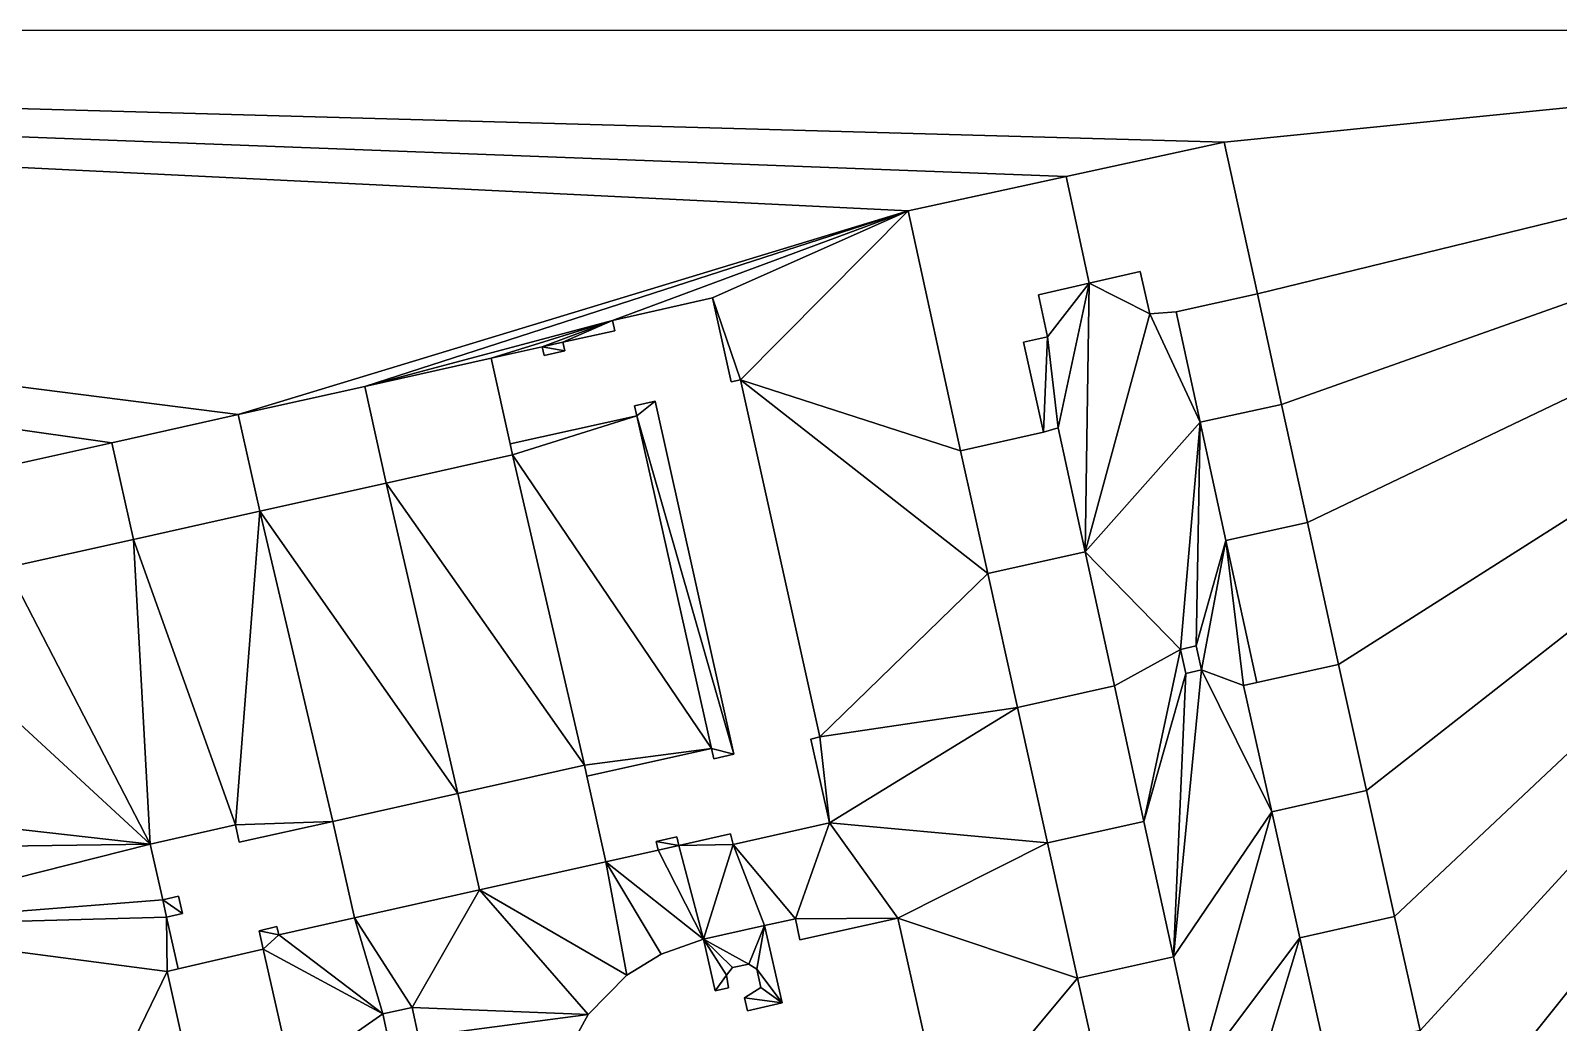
# Model space of a CAD drawing. Header units: metres. Extents: x -294 to 341, y -206 to 204.
# Drawn here: x 54.9 to 244.3, y 80.8 to 203.7 of the extents above; entities that cross this region are included whole.
import ezdxf

# ---------------------------------------------------------------- set-up
doc = ezdxf.new("R2010")
doc.units = ezdxf.units.M

msp = doc.modelspace()

# ---------------------------------------------------------------- linework, layer by layer
at = {"layer": '363100012067382'}
for points in [[(212.21, 91.29, 13.73), (215.35, 77.18, 13.73), (227.12, 79.8, 13.73), (223.97, 93.91, 13.73), (212.21, 91.29, 13.73)], [(212.21, 91.29, 13.72), (212.21, 91.29, 13.73), (223.97, 93.91, 13.73), (223.97, 93.91, 13.72), (212.21, 91.29, 13.72)], [(212.21, 91.29, 0), (223.97, 93.91, 0), (227.12, 79.8, 0), (215.35, 77.18, 0), (212.21, 91.29, 0)], [(223.97, 93.91, 0), (223.97, 93.91, 13.73), (227.12, 79.8, 13.73), (227.12, 79.8, 0), (223.97, 93.91, 0)], [(212.21, 91.29, 0), (215.35, 77.18, 0), (215.35, 77.18, 13.73), (212.21, 91.29, 13.73), (212.21, 91.29, 0)]]:
    msp.add_polyline3d(points, dxfattribs=at)
at = {"layer": '363100012080693'}
for points in [[(205.24, 122.54, 0), (206.89, 122.9, 0), (217, 125.14, 0), (220.49, 109.52, 0), (208.73, 106.9, 0), (205.24, 122.54, 0)], [(217, 125.14, 13.73), (206.89, 122.9, 13.73), (205.24, 122.54, 13.73), (208.73, 106.9, 13.73), (220.49, 109.52, 13.73), (217, 125.14, 13.73)], [(217, 125.14, 13.73), (220.49, 109.52, 13.73), (220.49, 109.52, 0), (217, 125.14, 0), (217, 125.14, 13.73)], [(206.89, 122.9, 0), (205.24, 122.54, 0), (205.24, 122.54, 13.73), (206.89, 122.9, 13.73), (206.89, 122.9, 0)], [(208.73, 106.9, 13.73), (205.24, 122.54, 13.73), (205.24, 122.54, 0), (208.73, 106.9, 0), (208.73, 106.9, 13.73)], [(220.49, 109.52, 13.72), (220.49, 109.52, 13.73), (208.73, 106.9, 13.73), (208.73, 106.9, 13.72), (220.49, 109.52, 13.72)]]:
    msp.add_polyline3d(points, dxfattribs=at)
at = {"layer": '363100012081291'}
for points in [[(163.69, 181.37, 0), (163.69, 181.37, 13.71), (183.27, 185.62, 13.71), (183.27, 185.62, 0), (163.69, 181.37, 0)], [(180.93, 165.74, 13.71), (179.82, 170.97, 13.71), (186.1, 172.41, 13.71), (183.27, 185.62, 13.71), (163.69, 181.37, 13.71), (170.16, 151.64, 13.71), (180.43, 153.93, 13.71), (177.97, 165.07, 13.71), (180.93, 165.74, 13.71)], [(180.43, 153.93, 0), (170.16, 151.64, 0), (163.69, 181.37, 0), (183.27, 185.62, 0), (186.1, 172.41, 0), (179.82, 170.97, 0), (180.93, 165.74, 0), (177.97, 165.07, 0), (180.43, 153.93, 0)], [(170.16, 151.64, 13.71), (163.69, 181.37, 13.71), (163.69, 181.37, 0), (170.16, 151.64, 0), (170.16, 151.64, 13.71)], [(186.1, 172.41, 0), (186.1, 172.41, 13.71), (179.82, 170.97, 13.71), (179.82, 170.97, 0), (186.1, 172.41, 0)], [(179.82, 170.97, 0), (179.82, 170.97, 13.71), (180.93, 165.74, 13.71), (180.93, 165.74, 0), (179.82, 170.97, 0)], [(180.93, 165.74, 0), (180.93, 165.74, 13.71), (177.97, 165.07, 13.71), (177.97, 165.07, 0), (180.93, 165.74, 0)], [(177.97, 165.07, 13.71), (180.43, 153.93, 13.71), (180.43, 153.93, 0), (177.97, 165.07, 0), (177.97, 165.07, 13.71)], [(180.43, 153.93, 13.68), (180.43, 153.93, 13.71), (170.16, 151.64, 13.71), (170.16, 151.64, 13.68), (180.43, 153.93, 13.68)]]:
    msp.add_polyline3d(points, dxfattribs=at)
at = {"layer": '363100012081508'}
for points in [[(83.74, 89.89, 11.4), (73.19, 87.43, 11.4), (71.83, 87.12, 11.4), (75.36, 71.32, 11.4), (87.31, 74, 11.4), (83.74, 89.89, 11.4)], [(71.83, 87.12, 0), (73.19, 87.43, 0), (83.74, 89.89, 0), (87.31, 74, 0), (75.36, 71.32, 0), (71.83, 87.12, 0)], [(73.19, 87.43, 11.37), (73.19, 87.43, 11.4), (83.74, 89.89, 11.4), (83.74, 89.89, 11.37), (73.19, 87.43, 11.37)], [(87.31, 74, 0), (83.74, 89.89, 0), (83.74, 89.89, 11.4), (87.31, 74, 11.4), (87.31, 74, 0)], [(73.19, 87.43, 11.4), (73.19, 87.43, 11.37), (73.19, 87.43, 0), (71.83, 87.12, 0), (71.83, 87.12, 11.4), (73.19, 87.43, 11.4)], [(75.36, 71.32, 11.4), (71.83, 87.12, 11.4), (71.83, 87.12, 0), (75.36, 71.32, 0), (75.36, 71.32, 11.4)]]:
    msp.add_polyline3d(points, dxfattribs=at)
at = {"layer": '363100012091028'}
for points in [[(185.63, 139.09, 0), (189.24, 122.49, 0), (177.23, 119.82, 0), (173.55, 136.41, 0), (185.63, 139.09, 0)], [(173.55, 136.41, 13.68), (173.55, 136.41, 13.71), (185.63, 139.09, 13.71), (185.63, 139.09, 13.68), (173.55, 136.41, 13.68)], [(185.63, 139.09, 13.71), (173.55, 136.41, 13.71), (177.23, 119.82, 13.71), (189.24, 122.49, 13.71), (185.63, 139.09, 13.71)], [(185.63, 139.09, 13.71), (189.24, 122.49, 13.71), (189.24, 122.49, 0), (185.63, 139.09, 0), (185.63, 139.09, 13.71)], [(173.55, 136.41, 0), (177.23, 119.82, 0), (177.23, 119.82, 13.71), (173.55, 136.41, 13.71), (173.55, 136.41, 0)]]:
    msp.add_polyline3d(points, dxfattribs=at)
at = {"layer": '363100012092107'}
for points in [[(80.65, 156.12, 11.43), (64.98, 152.63, 11.43), (67.65, 140.65, 11.43), (83.31, 144.14, 11.43), (80.65, 156.12, 11.43)], [(80.65, 156.12, 0), (64.98, 152.63, 0), (64.98, 152.63, 11.43), (80.65, 156.12, 11.43), (80.65, 156.12, 0)], [(80.65, 156.12, 0), (83.31, 144.14, 0), (67.65, 140.65, 0), (64.98, 152.63, 0), (80.65, 156.12, 0)], [(80.65, 156.12, 11.35), (80.65, 156.12, 11.43), (83.31, 144.14, 11.43), (83.31, 144.14, 11.35), (80.65, 156.12, 11.35)], [(83.31, 144.14, 11.43), (67.65, 140.65, 11.43), (67.65, 140.65, 0), (83.31, 144.14, 0), (83.31, 144.14, 11.43)]]:
    msp.add_polyline3d(points, dxfattribs=at)
at = {"layer": '363100012095474'}
for points in [[(168.41, 66.78, 7.97), (162.4, 93.72, 7.97), (150.25, 91.02, 7.97), (149.7, 93.65, 7.97), (145.87, 92.79, 7.97), (148.06, 83.21, 7.97), (143.75, 82.22, 7.97), (143.38, 83.86, 7.97), (145.4, 85.11, 7.97), (144.93, 87.4, 7.97), (143.93, 88.03, 7.97), (141.9, 87.6, 7.97), (141.17, 86.67, 7.97), (141.42, 85.07, 7.97), (139.77, 84.7, 7.97), (138.31, 91.11, 7.97), (133.04, 89.25, 7.97), (128.82, 86.64, 7.97), (124.03, 81.79, 7.97), (120.74, 75.82, 7.97)], [(120.74, 75.82, 0), (124.03, 81.79, 0), (128.82, 86.64, 0), (133.04, 89.25, 0), (138.31, 91.11, 0), (139.77, 84.7, 0), (141.42, 85.07, 0), (141.17, 86.67, 0), (141.9, 87.6, 0), (143.93, 88.03, 0), (144.93, 87.4, 0), (145.4, 85.11, 0), (143.38, 83.86, 0), (143.75, 82.22, 0), (148.06, 83.21, 0), (145.87, 92.79, 0), (149.7, 93.65, 0)], [(145.87, 92.79, 0), (145.87, 92.79, 7.97), (149.7, 93.65, 7.97), (149.7, 93.65, 0), (145.87, 92.79, 0)], [(149.7, 93.65, 0), (150.25, 91.02, 0), (162.4, 93.72, 0), (168.41, 66.78, 0)], [(149.7, 93.65, 0), (149.7, 93.65, 7.97), (150.25, 91.02, 7.97), (150.25, 91.02, 0), (149.7, 93.65, 0)], [(150.25, 91.02, 0), (150.25, 91.02, 7.97), (162.4, 93.72, 7.97), (162.4, 93.72, 0), (150.25, 91.02, 0)], [(162.4, 93.72, 0), (162.4, 93.72, 7.97), (168.41, 66.78, 7.97), (168.41, 66.78, 0), (162.4, 93.72, 0)], [(133.04, 89.25, 0), (133.04, 89.25, 7.97), (138.31, 91.11, 7.97), (138.31, 91.11, 0), (133.04, 89.25, 0)], [(138.31, 91.11, 0), (138.31, 91.11, 7.97), (139.77, 84.7, 7.97), (139.77, 84.7, 0), (138.31, 91.11, 0)], [(148.06, 83.21, 0), (148.06, 83.21, 7.97), (145.87, 92.79, 7.97), (145.87, 92.79, 0), (148.06, 83.21, 0)], [(128.82, 86.64, 0), (128.82, 86.64, 7.97), (133.04, 89.25, 7.97), (133.04, 89.25, 0), (128.82, 86.64, 0)], [(141.17, 86.67, 0), (141.17, 86.67, 7.97), (141.9, 87.6, 7.97), (141.9, 87.6, 0), (141.17, 86.67, 0)], [(141.9, 87.6, 0), (141.9, 87.6, 7.97), (143.93, 88.03, 7.97), (143.93, 88.03, 0), (141.9, 87.6, 0)], [(143.93, 88.03, 0), (143.93, 88.03, 7.97), (144.93, 87.4, 7.97), (144.93, 87.4, 0), (143.93, 88.03, 0)], [(144.93, 87.4, 0), (144.93, 87.4, 7.97), (145.4, 85.11, 7.97), (145.4, 85.11, 0), (144.93, 87.4, 0)], [(124.03, 81.79, 0), (124.03, 81.79, 7.97), (128.82, 86.64, 7.97), (128.82, 86.64, 0), (124.03, 81.79, 0)], [(141.42, 85.07, 0), (141.42, 85.07, 7.97), (141.17, 86.67, 7.97), (141.17, 86.67, 0), (141.42, 85.07, 0)], [(139.77, 84.7, 0), (139.77, 84.7, 7.97), (141.42, 85.07, 7.97), (141.42, 85.07, 0), (139.77, 84.7, 0)], [(145.4, 85.11, 0), (145.4, 85.11, 7.97), (143.38, 83.86, 7.97), (143.38, 83.86, 0), (145.4, 85.11, 0)], [(143.38, 83.86, 0), (143.38, 83.86, 7.97), (143.75, 82.22, 7.97), (143.75, 82.22, 0), (143.38, 83.86, 0)], [(120.74, 75.82, 0), (120.74, 75.82, 7.97), (124.03, 81.79, 7.97), (124.03, 81.79, 0), (120.74, 75.82, 0)], [(143.75, 82.22, 0), (143.75, 82.22, 7.97), (148.06, 83.21, 7.97), (148.06, 83.21, 0), (143.75, 82.22, 0)]]:
    msp.add_polyline3d(points, dxfattribs=at)
at = {"layer": '363100012099882'}
for points in [[(196.88, 168.85, 15.11), (196.88, 168.85, 15.12), (206.96, 171.06, 15.12), (206.96, 171.06, 15.11), (196.88, 168.85, 15.11)], [(206.96, 171.06, 0), (209.95, 157.38, 0), (199.86, 155.17, 0), (196.88, 168.85, 0), (206.96, 171.06, 0)], [(206.96, 171.06, 15.12), (196.88, 168.85, 15.12), (199.86, 155.17, 15.12), (209.95, 157.38, 15.12), (206.96, 171.06, 15.12)], [(206.96, 171.06, 15.12), (209.95, 157.38, 15.12), (209.95, 157.38, 0), (206.96, 171.06, 0), (206.96, 171.06, 15.12)], [(199.86, 155.17, 15.12), (196.88, 168.85, 15.12), (196.88, 168.85, 0), (199.86, 155.17, 0), (199.86, 155.17, 15.12)]]:
    msp.add_polyline3d(points, dxfattribs=at)
at = {"layer": '363100012101346'}
for points in [[(111.98, 163.09, 0), (114.35, 152.48, 0), (114.65, 151.11, 0), (98.98, 147.62, 0), (96.31, 159.6, 0), (111.98, 163.09, 0)], [(96.31, 159.6, 0), (96.31, 159.6, 11.4), (111.98, 163.09, 11.4), (111.98, 163.09, 0), (96.31, 159.6, 0)], [(96.31, 159.6, 11.4), (98.98, 147.62, 11.4), (114.65, 151.11, 11.4), (114.35, 152.48, 11.4), (111.98, 163.09, 11.4), (96.31, 159.6, 11.4)], [(114.35, 152.48, 11.4), (114.35, 152.48, 11.35), (111.98, 163.09, 11.35), (111.98, 163.09, 11.4), (114.35, 152.48, 11.4)], [(98.98, 147.62, 11.35), (98.98, 147.62, 11.4), (96.31, 159.6, 11.4), (96.31, 159.6, 11.35), (98.98, 147.62, 11.35)], [(114.35, 152.48, 11.4), (114.65, 151.11, 11.4), (114.65, 151.11, 0), (114.35, 152.48, 0), (114.35, 152.48, 11.35), (114.35, 152.48, 11.4)], [(114.65, 151.11, 11.4), (98.98, 147.62, 11.4), (98.98, 147.62, 0), (114.65, 151.11, 0), (114.65, 151.11, 11.4)]]:
    msp.add_polyline3d(points, dxfattribs=at)
at = {"layer": '363100012107135'}
for points in [[(95.05, 93.75, 11.34), (110.54, 97.21, 11.34), (107.87, 109.16, 11.34), (92.38, 105.71, 11.34), (95.05, 93.75, 11.34)], [(107.87, 109.16, 0), (92.38, 105.71, 0), (92.38, 105.71, 11.34), (107.87, 109.16, 11.34), (107.87, 109.16, 0)], [(95.05, 93.75, 0), (92.38, 105.71, 0), (107.87, 109.16, 0), (110.54, 97.21, 0), (95.05, 93.75, 0)], [(107.87, 109.16, 11.32), (107.87, 109.16, 11.34), (110.54, 97.21, 11.34), (110.54, 97.21, 11.32), (107.87, 109.16, 11.32)], [(110.54, 97.21, 0), (110.54, 97.21, 11.34), (95.05, 93.75, 11.34), (95.05, 93.75, 0), (110.54, 97.21, 0)]]:
    msp.add_polyline3d(points, dxfattribs=at)
at = {"layer": '363100012109227'}
for points in [[(184.68, 86.28, 13.69), (196.55, 88.91, 13.69), (192.9, 105.7, 13.69), (180.96, 103.05, 13.69), (184.68, 86.28, 13.69)], [(184.68, 86.28, 0), (180.96, 103.05, 0), (192.9, 105.7, 0), (196.55, 88.91, 0), (184.68, 86.28, 0)], [(192.9, 105.7, 13.69), (196.55, 88.91, 13.69), (196.55, 88.91, 0), (192.9, 105.7, 0), (192.9, 105.7, 13.69)], [(184.68, 86.28, 0), (184.68, 86.28, 13.69), (180.96, 103.05, 13.69), (180.96, 103.05, 0), (184.68, 86.28, 0)], [(196.55, 88.91, 13.65), (196.55, 88.91, 13.69), (184.68, 86.28, 13.69), (184.68, 86.28, 13.65), (196.55, 88.91, 13.65)]]:
    msp.add_polyline3d(points, dxfattribs=at)
at = {"layer": '363100012117408'}
for points in [[(209.95, 157.38, 15.12), (199.86, 155.17, 15.12), (203.05, 140.52, 15.12), (213.16, 142.73, 15.12), (209.95, 157.38, 15.12)], [(199.86, 155.17, 15.12), (199.86, 155.17, 15.12), (209.95, 157.38, 15.12), (209.95, 157.38, 15.12), (199.86, 155.17, 15.12)], [(209.95, 157.38, 0), (213.16, 142.73, 0), (203.05, 140.52, 0), (199.86, 155.17, 0), (209.95, 157.38, 0)], [(209.95, 157.38, 15.12), (213.16, 142.73, 15.12), (213.16, 142.73, 0), (209.95, 157.38, 0), (209.95, 157.38, 15.12)], [(199.86, 155.17, 15.12), (199.86, 155.17, 0), (203.05, 140.52, 0), (203.05, 140.52, 15.12), (199.86, 155.17, 15.12)], [(213.16, 142.73, 15.11), (213.16, 142.73, 15.12), (203.05, 140.52, 15.12), (203.05, 140.52, 15.11), (213.16, 142.73, 15.11)]]:
    msp.add_polyline3d(points, dxfattribs=at)
at = {"layer": '363100012129329'}
for points in [[(83.74, 89.89, 11.37), (83.24, 92.14, 11.37), (85.44, 92.67, 11.37), (85.67, 91.66, 11.37), (95.05, 93.75, 11.37), (92.38, 105.71, 11.37), (80.77, 103.12, 11.37), (80.29, 105.26, 11.37), (69.73, 102.9, 11.37), (71.28, 96, 11.37), (73.23, 96.44, 11.37), (73.71, 94.29, 11.37), (71.76, 93.85, 11.37), (73.19, 87.43, 11.37), (83.74, 89.89, 11.37)], [(80.77, 103.12, 0), (92.38, 105.71, 0), (95.05, 93.75, 0), (85.67, 91.66, 0), (85.44, 92.67, 0), (83.24, 92.14, 0), (83.74, 89.89, 0), (73.19, 87.43, 0), (71.76, 93.85, 0), (73.71, 94.29, 0), (73.23, 96.44, 0), (71.28, 96, 0), (69.73, 102.9, 0), (80.29, 105.26, 0), (80.77, 103.12, 0)], [(69.73, 102.9, 0), (69.73, 102.9, 11.37), (80.29, 105.26, 11.37), (80.29, 105.26, 0), (69.73, 102.9, 0)], [(80.29, 105.26, 0), (80.29, 105.26, 11.37), (80.77, 103.12, 11.37), (80.77, 103.12, 0), (80.29, 105.26, 0)], [(80.77, 103.12, 11.37), (92.38, 105.71, 11.37), (92.38, 105.71, 0), (80.77, 103.12, 0), (80.77, 103.12, 11.37)], [(92.38, 105.71, 11.34), (92.38, 105.71, 11.37), (95.05, 93.75, 11.37), (95.05, 93.75, 11.34), (92.38, 105.71, 11.34)], [(71.28, 96, 0), (71.28, 96, 11.37), (69.73, 102.9, 11.37), (69.73, 102.9, 0), (71.28, 96, 0)], [(73.23, 96.44, 0), (73.23, 96.44, 11.37), (71.28, 96, 11.37), (71.28, 96, 0), (73.23, 96.44, 0)], [(73.71, 94.29, 0), (73.71, 94.29, 11.37), (73.23, 96.44, 11.37), (73.23, 96.44, 0), (73.71, 94.29, 0)], [(71.76, 93.85, 0), (71.76, 93.85, 11.37), (73.71, 94.29, 11.37), (73.71, 94.29, 0), (71.76, 93.85, 0)], [(73.19, 87.43, 0), (73.19, 87.43, 11.37), (71.76, 93.85, 11.37), (71.76, 93.85, 0), (73.19, 87.43, 0)], [(95.05, 93.75, 0), (95.05, 93.75, 11.37), (85.67, 91.66, 11.37), (85.67, 91.66, 0), (95.05, 93.75, 0)], [(85.44, 92.67, 0), (85.44, 92.67, 11.37), (83.24, 92.14, 11.37), (83.24, 92.14, 0), (85.44, 92.67, 0)], [(83.24, 92.14, 0), (83.24, 92.14, 11.37), (83.74, 89.89, 11.37), (83.74, 89.89, 0), (83.24, 92.14, 0)], [(85.67, 91.66, 0), (85.67, 91.66, 11.37), (85.44, 92.67, 11.37), (85.44, 92.67, 0), (85.67, 91.66, 0)]]:
    msp.add_polyline3d(points, dxfattribs=at)
at = {"layer": '363100012132120'}
for points in [[(177.23, 119.82, 13.71), (177.23, 119.82, 13.73), (189.24, 122.49, 13.73), (189.24, 122.49, 13.71), (177.23, 119.82, 13.71)], [(189.24, 122.49, 0), (192.9, 105.7, 0), (180.96, 103.05, 0), (177.23, 119.82, 0), (189.24, 122.49, 0)], [(189.24, 122.49, 13.73), (177.23, 119.82, 13.73), (180.96, 103.05, 13.73), (192.9, 105.7, 13.73), (189.24, 122.49, 13.73)], [(189.24, 122.49, 13.73), (192.9, 105.7, 13.73), (192.9, 105.7, 0), (189.24, 122.49, 0), (189.24, 122.49, 13.73)], [(177.23, 119.82, 13.73), (177.23, 119.82, 0), (180.96, 103.05, 0), (180.96, 103.05, 13.73), (177.23, 119.82, 13.73)], [(192.9, 105.7, 13.69), (192.9, 105.7, 13.73), (180.96, 103.05, 13.73), (180.96, 103.05, 13.69), (192.9, 105.7, 13.69)]]:
    msp.add_polyline3d(points, dxfattribs=at)
at = {"layer": '363100012133003'}
for points in [[(67.65, 140.65, 0), (51.98, 137.16, 0), (49.31, 149.14, 0), (64.98, 152.63, 0), (67.65, 140.65, 0)], [(67.65, 140.65, 11.45), (64.98, 152.63, 11.45), (49.31, 149.14, 11.45), (51.98, 137.16, 11.45), (67.65, 140.65, 11.45)], [(64.98, 152.63, 0), (49.31, 149.14, 0), (49.31, 149.14, 11.45), (64.98, 152.63, 11.45), (64.98, 152.63, 0)], [(64.98, 152.63, 11.43), (64.98, 152.63, 11.45), (67.65, 140.65, 11.45), (67.65, 140.65, 11.43), (64.98, 152.63, 11.43)], [(67.65, 140.65, 11.45), (51.98, 137.16, 11.45), (51.98, 137.16, 0), (67.65, 140.65, 0), (67.65, 140.65, 11.45)]]:
    msp.add_polyline3d(points, dxfattribs=at)
at = {"layer": '363100012135961'}
for points in [[(123.55, 112.66, 11.32), (107.87, 109.16, 11.32), (110.54, 97.21, 11.32), (126.22, 100.71, 11.32), (123.86, 111.29, 11.32), (123.55, 112.66, 11.32)], [(107.87, 109.16, 0), (107.87, 109.16, 11.32), (123.55, 112.66, 11.32), (123.55, 112.66, 0), (107.87, 109.16, 0)], [(123.55, 112.66, 0), (123.86, 111.29, 0), (126.22, 100.71, 0), (110.54, 97.21, 0), (107.87, 109.16, 0), (123.55, 112.66, 0)], [(123.55, 112.66, 0), (123.55, 112.66, 11.32), (123.86, 111.29, 11.32), (123.86, 111.29, 0), (123.55, 112.66, 0)], [(126.22, 100.71, 0), (126.22, 100.71, 11.32), (110.54, 97.21, 11.32), (110.54, 97.21, 0), (126.22, 100.71, 0)]]:
    msp.add_polyline3d(points, dxfattribs=at)
at = {"layer": '363100012136081'}
for points in [[(170.16, 151.64, 13.68), (173.55, 136.41, 13.68), (185.63, 139.09, 13.68), (182.28, 154.48, 13.68), (180.43, 153.93, 13.68), (170.16, 151.64, 13.68)], [(182.28, 154.48, 0), (185.63, 139.09, 0), (173.55, 136.41, 0), (170.16, 151.64, 0), (180.43, 153.93, 0), (182.28, 154.48, 0)], [(180.43, 153.93, 0), (180.43, 153.93, 13.68), (182.28, 154.48, 13.68), (182.28, 154.48, 0), (180.43, 153.93, 0)], [(182.28, 154.48, 0), (182.28, 154.48, 13.68), (185.63, 139.09, 13.68), (185.63, 139.09, 0), (182.28, 154.48, 0)], [(173.55, 136.41, 0), (173.55, 136.41, 13.68), (170.16, 151.64, 13.68), (170.16, 151.64, 0), (173.55, 136.41, 0)]]:
    msp.add_polyline3d(points, dxfattribs=at)
at = {"layer": '363100012137168'}
for points in [[(223.97, 93.91, 0), (212.21, 91.29, 0), (208.73, 106.9, 0), (220.49, 109.52, 0), (223.97, 93.91, 0)], [(223.97, 93.91, 13.72), (220.49, 109.52, 13.72), (208.73, 106.9, 13.72), (212.21, 91.29, 13.72), (223.97, 93.91, 13.72)], [(220.49, 109.52, 0), (220.49, 109.52, 13.72), (223.97, 93.91, 13.72), (223.97, 93.91, 0), (220.49, 109.52, 0)], [(212.21, 91.29, 0), (212.21, 91.29, 13.72), (208.73, 106.9, 13.72), (208.73, 106.9, 0), (212.21, 91.29, 0)]]:
    msp.add_polyline3d(points, dxfattribs=at)
at = {"layer": '363100012137313'}
for points in [[(183.27, 185.62, 15.11), (202.85, 189.88, 15.11), (202.85, 189.88, 0), (183.27, 185.62, 0), (183.27, 185.62, 15.11)], [(186.1, 172.41, 15.11), (192.41, 173.86, 15.11), (193.62, 168.61, 15.11), (196.88, 168.85, 15.11), (206.96, 171.06, 15.11), (202.85, 189.88, 15.11), (183.27, 185.62, 15.11), (186.1, 172.41, 15.11)], [(183.27, 185.62, 0), (202.85, 189.88, 0), (206.96, 171.06, 0), (196.88, 168.85, 0), (193.62, 168.61, 0), (192.41, 173.86, 0), (186.1, 172.41, 0), (183.27, 185.62, 0)], [(202.85, 189.88, 0), (202.85, 189.88, 15.11), (206.96, 171.06, 15.11), (206.96, 171.06, 0), (202.85, 189.88, 0)], [(186.1, 172.41, 13.71), (186.1, 172.41, 15.11), (183.27, 185.62, 15.11), (183.27, 185.62, 13.71), (186.1, 172.41, 13.71)], [(186.1, 172.41, 0), (192.41, 173.86, 0), (192.41, 173.86, 15.11), (186.1, 172.41, 15.11), (186.1, 172.41, 0)], [(193.62, 168.61, 0), (193.62, 168.61, 15.11), (192.41, 173.86, 15.11), (192.41, 173.86, 0), (193.62, 168.61, 0)], [(196.88, 168.85, 0), (196.88, 168.85, 15.11), (193.62, 168.61, 15.11), (193.62, 168.61, 0), (196.88, 168.85, 0)]]:
    msp.add_polyline3d(points, dxfattribs=at)
at = {"layer": '363100012143730'}
for points in [[(135.01, 103.79, 0), (132.43, 103.22, 0), (132.67, 102.14, 0), (126.22, 100.71, 0), (123.86, 111.29, 0), (139.3, 114.74, 0), (139.59, 113.46, 0), (142.06, 114.04, 0), (132.33, 157.76, 0), (129.77, 157.19, 0), (130.04, 155.97, 0), (114.35, 152.48, 0), (111.98, 163.09, 0), (118.32, 164.5, 0), (118.55, 163.43, 0), (121.11, 164, 0), (120.87, 165.07, 0), (127.33, 166.51, 0), (127.04, 167.78, 0), (139.43, 170.58, 0), (141.74, 160.16, 0), (142.88, 160.4, 0), (152.72, 116.18, 0), (151.6, 115.91, 0), (153.92, 105.54, 0), (141.97, 102.86, 0), (141.66, 104.15, 0), (135.24, 102.72, 0), (135.01, 103.79, 0)], [(132.67, 102.14, 11.35), (132.43, 103.22, 11.35), (135.01, 103.79, 11.35), (135.24, 102.72, 11.35), (141.66, 104.15, 11.35), (141.97, 102.86, 11.35), (153.92, 105.54, 11.35), (151.6, 115.91, 11.35), (152.72, 116.18, 11.35), (142.88, 160.4, 11.35), (141.74, 160.16, 11.35), (139.43, 170.58, 11.35), (127.04, 167.78, 11.35), (127.33, 166.51, 11.35), (120.87, 165.07, 11.35), (121.11, 164, 11.35), (118.55, 163.43, 11.35), (118.32, 164.5, 11.35), (111.98, 163.09, 11.35), (114.35, 152.48, 11.35), (130.04, 155.97, 11.35), (129.77, 157.19, 11.35), (132.33, 157.76, 11.35), (142.06, 114.04, 11.35), (139.59, 113.46, 11.35), (139.3, 114.74, 11.35), (123.86, 111.29, 11.35), (126.22, 100.71, 11.35), (132.67, 102.14, 11.35)], [(127.04, 167.78, 0), (127.04, 167.78, 11.35), (139.43, 170.58, 11.35), (139.43, 170.58, 0), (127.04, 167.78, 0)], [(139.43, 170.58, 0), (139.43, 170.58, 11.35), (141.74, 160.16, 11.35), (141.74, 160.16, 0), (139.43, 170.58, 0)], [(127.33, 166.51, 0), (127.33, 166.51, 11.35), (127.04, 167.78, 11.35), (127.04, 167.78, 0), (127.33, 166.51, 0)], [(120.87, 165.07, 0), (120.87, 165.07, 11.35), (127.33, 166.51, 11.35), (127.33, 166.51, 0), (120.87, 165.07, 0)], [(121.11, 164, 0), (121.11, 164, 11.35), (120.87, 165.07, 11.35), (120.87, 165.07, 0), (121.11, 164, 0)], [(111.98, 163.09, 0), (111.98, 163.09, 11.35), (118.32, 164.5, 11.35), (118.32, 164.5, 0), (111.98, 163.09, 0)], [(118.32, 164.5, 0), (118.32, 164.5, 11.35), (118.55, 163.43, 11.35), (118.55, 163.43, 0), (118.32, 164.5, 0)], [(118.55, 163.43, 0), (118.55, 163.43, 11.35), (121.11, 164, 11.35), (121.11, 164, 0), (118.55, 163.43, 0)], [(141.74, 160.16, 0), (141.74, 160.16, 11.35), (142.88, 160.4, 11.35), (142.88, 160.4, 0), (141.74, 160.16, 0)], [(142.88, 160.4, 0), (142.88, 160.4, 11.35), (152.72, 116.18, 11.35), (152.72, 116.18, 0), (142.88, 160.4, 0)], [(132.33, 157.76, 0), (132.33, 157.76, 11.35), (129.77, 157.19, 11.35), (129.77, 157.19, 0), (132.33, 157.76, 0)], [(129.77, 157.19, 0), (129.77, 157.19, 11.35), (130.04, 155.97, 11.35), (130.04, 155.97, 0), (129.77, 157.19, 0)], [(142.06, 114.04, 0), (142.06, 114.04, 11.35), (132.33, 157.76, 11.35), (132.33, 157.76, 0), (142.06, 114.04, 0)], [(130.04, 155.97, 0), (130.04, 155.97, 11.35), (114.35, 152.48, 11.35), (114.35, 152.48, 0), (130.04, 155.97, 0)], [(152.72, 116.18, 0), (152.72, 116.18, 11.35), (151.6, 115.91, 11.35), (151.6, 115.91, 0), (152.72, 116.18, 0)], [(151.6, 115.91, 0), (151.6, 115.91, 11.35), (153.92, 105.54, 11.35), (153.92, 105.54, 0), (151.6, 115.91, 0)], [(123.86, 111.29, 0), (123.86, 111.29, 11.35), (139.3, 114.74, 11.35), (139.3, 114.74, 0), (123.86, 111.29, 0)], [(139.3, 114.74, 0), (139.3, 114.74, 11.35), (139.59, 113.46, 11.35), (139.59, 113.46, 0), (139.3, 114.74, 0)], [(139.59, 113.46, 0), (139.59, 113.46, 11.35), (142.06, 114.04, 11.35), (142.06, 114.04, 0), (139.59, 113.46, 0)], [(126.22, 100.71, 11.32), (126.22, 100.71, 11.35), (123.86, 111.29, 11.35), (123.86, 111.29, 11.32), (126.22, 100.71, 11.32)], [(153.92, 105.54, 0), (153.92, 105.54, 11.35), (141.97, 102.86, 11.35), (141.97, 102.86, 0), (153.92, 105.54, 0)], [(135.01, 103.79, 0), (135.01, 103.79, 11.35), (132.43, 103.22, 11.35), (132.43, 103.22, 0), (135.01, 103.79, 0)], [(132.43, 103.22, 0), (132.43, 103.22, 11.35), (132.67, 102.14, 11.35), (132.67, 102.14, 0), (132.43, 103.22, 0)], [(135.24, 102.72, 0), (135.24, 102.72, 11.35), (135.01, 103.79, 11.35), (135.01, 103.79, 0), (135.24, 102.72, 0)], [(141.66, 104.15, 0), (141.66, 104.15, 11.35), (135.24, 102.72, 11.35), (135.24, 102.72, 0), (141.66, 104.15, 0)], [(141.97, 102.86, 0), (141.97, 102.86, 11.35), (141.66, 104.15, 11.35), (141.66, 104.15, 0), (141.97, 102.86, 0)], [(126.22, 100.71, 0), (132.67, 102.14, 0), (132.67, 102.14, 11.35), (126.22, 100.71, 11.35), (126.22, 100.71, 0)]]:
    msp.add_polyline3d(points, dxfattribs=at)
at = {"layer": '363100012146480'}
for points in [[(206.89, 122.9, 15.11), (217, 125.14, 15.11), (213.16, 142.73, 15.11), (203.05, 140.52, 15.11), (206.89, 122.9, 15.11)], [(206.89, 122.9, 0), (203.05, 140.52, 0), (213.16, 142.73, 0), (217, 125.14, 0), (206.89, 122.9, 0)], [(217, 125.14, 0), (213.16, 142.73, 0), (213.16, 142.73, 15.11), (217, 125.14, 15.11), (217, 125.14, 0)], [(206.89, 122.9, 15.11), (203.05, 140.52, 15.11), (203.05, 140.52, 0), (206.89, 122.9, 0), (206.89, 122.9, 15.11)], [(217, 125.14, 13.73), (217, 125.14, 15.11), (206.89, 122.9, 15.11), (206.89, 122.9, 13.73), (217, 125.14, 13.73)]]:
    msp.add_polyline3d(points, dxfattribs=at)
at = {"layer": '363100012150828'}
for points in [[(80.65, 156.12, 0), (80.65, 156.12, 11.35), (96.31, 159.6, 11.35), (96.31, 159.6, 0), (80.65, 156.12, 0)], [(80.65, 156.12, 11.35), (83.31, 144.14, 11.35), (98.98, 147.62, 11.35), (96.31, 159.6, 11.35), (80.65, 156.12, 11.35)], [(80.65, 156.12, 0), (96.31, 159.6, 0), (98.98, 147.62, 0), (83.31, 144.14, 0), (80.65, 156.12, 0)], [(98.98, 147.62, 0), (98.98, 147.62, 11.35), (83.31, 144.14, 11.35), (83.31, 144.14, 0), (98.98, 147.62, 0)]]:
    msp.add_polyline3d(points, dxfattribs=at)
at = {"layer": '363100012151504'}
for points in [[(187.87, 71.9, 0), (184.68, 86.28, 0), (196.55, 88.91, 0), (199.68, 74.53, 0), (187.87, 71.9, 0)], [(187.87, 71.9, 13.65), (199.68, 74.53, 13.65), (196.55, 88.91, 13.65), (184.68, 86.28, 13.65), (187.87, 71.9, 13.65)], [(196.55, 88.91, 0), (196.55, 88.91, 13.65), (199.68, 74.53, 13.65), (199.68, 74.53, 0), (196.55, 88.91, 0)], [(187.87, 71.9, 0), (187.87, 71.9, 13.65), (184.68, 86.28, 13.65), (184.68, 86.28, 0), (187.87, 71.9, 0)]]:
    msp.add_polyline3d(points, dxfattribs=at)
at = {"layer": '363100012215795'}
for points in [[(197.42, 127.01, 0), (197.42, 127.01, 1.95), (199.37, 127.45, 1.95), (199.37, 127.45, 0), (197.42, 127.01, 0)], [(198.09, 124.04, 0), (197.42, 127.01, 0), (199.37, 127.45, 0), (200.02, 124.48, 0), (198.09, 124.04, 0)], [(198.09, 124.04, 1.95), (200.02, 124.48, 1.95), (199.37, 127.45, 1.95), (197.42, 127.01, 1.95), (198.09, 124.04, 1.95)], [(198.09, 124.04, 0), (198.09, 124.04, 1.95), (197.42, 127.01, 1.95), (197.42, 127.01, 0), (198.09, 124.04, 0)], [(199.37, 127.45, 0), (199.37, 127.45, 1.95), (200.02, 124.48, 1.95), (200.02, 124.48, 0), (199.37, 127.45, 0)], [(200.02, 124.48, 0), (200.02, 124.48, 1.95), (198.09, 124.04, 1.95), (198.09, 124.04, 0), (200.02, 124.48, 0)]]:
    msp.add_polyline3d(points, dxfattribs=at)
at = {"layer": '363100012218206'}
for points in [[(98.57, 81.86, 0), (98.57, 81.86, 4.11), (102.21, 82.65, 4.11), (102.21, 82.65, 0), (98.57, 81.86, 0)], [(98.57, 81.86, 0), (102.21, 82.65, 0), (103, 79.01, 0), (99.36, 78.22, 0), (98.57, 81.86, 0)], [(98.57, 81.86, 4.11), (99.36, 78.22, 4.11), (103, 79.01, 4.11), (102.21, 82.65, 4.11), (98.57, 81.86, 4.11)], [(99.36, 78.22, 0), (99.36, 78.22, 4.11), (98.57, 81.86, 4.11), (98.57, 81.86, 0), (99.36, 78.22, 0)], [(102.21, 82.65, 0), (102.21, 82.65, 4.11), (103, 79.01, 4.11), (103, 79.01, 0), (102.21, 82.65, 0)]]:
    msp.add_polyline3d(points, dxfattribs=at)
at = {"layer": 'GROUND'}
for points in [[(163.69, 181.37, 0), (-293.84, 203.7, 0), (80.65, 156.12, 0), (163.69, 181.37, 0)], [(-293.84, 203.7, 0), (64.98, 152.63, 0), (80.65, 156.12, 0), (-293.84, 203.7, 0)], [(-293.84, 203.7, 0), (49.31, 149.14, 0), (64.98, 152.63, 0), (-293.84, 203.7, 0)], [(-293.84, 203.7, 0), (183.27, 185.62, 0), (202.85, 189.88, 0), (-293.84, 203.7, 0)], [(-293.84, 203.7, 0), (202.85, 189.88, 0), (340.7, 203.7, 0), (-293.84, 203.7, 0)], [(-293.84, 203.7, 0), (163.69, 181.37, 0), (183.27, 185.62, 0), (-293.84, 203.7, 0)], [(202.85, 189.88, 0), (206.96, 171.06, 0), (340.7, 203.7, 0), (202.85, 189.88, 0)], [(340.7, 203.7, 0), (206.96, 171.06, 0), (209.95, 157.38, 0), (340.7, 203.7, 0)], [(209.95, 157.38, 0), (213.16, 142.73, 0), (340.7, 203.7, 0), (209.95, 157.38, 0)], [(217, 125.14, 0), (340.7, 203.7, 0), (213.16, 142.73, 0), (217, 125.14, 0)], [(220.49, 109.52, 0), (340.7, 203.7, 0), (217, 125.14, 0), (220.49, 109.52, 0)], [(223.97, 93.91, 0), (340.7, 203.7, 0), (220.49, 109.52, 0), (223.97, 93.91, 0)], [(340.7, 203.7, 0), (223.97, 93.91, 0), (227.12, 79.8, 0), (340.7, 203.7, 0)], [(340.7, 203.7, 0), (227.12, 79.8, 0), (230.26, 65.69, 0), (340.7, 203.7, 0)], [(233.14, 52.79, 0), (340.7, 203.7, 0), (230.26, 65.69, 0), (233.14, 52.79, 0)], [(80.65, 156.12, 0), (96.31, 159.6, 0), (163.69, 181.37, 0), (80.65, 156.12, 0)], [(163.69, 181.37, 0), (96.31, 159.6, 0), (127.04, 167.78, 0), (163.69, 181.37, 0)], [(163.69, 181.37, 0), (127.04, 167.78, 0), (139.43, 170.58, 0), (163.69, 181.37, 0)], [(163.69, 181.37, 0), (139.43, 170.58, 0), (142.88, 160.4, 0), (163.69, 181.37, 0)], [(170.16, 151.64, 0), (163.69, 181.37, 0), (142.88, 160.4, 0), (170.16, 151.64, 0)], [(186.1, 172.41, 0), (179.82, 170.97, 0), (180.93, 165.74, 0), (186.1, 172.41, 0)], [(180.93, 165.74, 0), (182.28, 154.48, 0), (186.1, 172.41, 0), (180.93, 165.74, 0)], [(185.63, 139.09, 0), (186.1, 172.41, 0), (182.28, 154.48, 0), (185.63, 139.09, 0)], [(193.62, 168.61, 0), (186.1, 172.41, 0), (185.63, 139.09, 0), (193.62, 168.61, 0)], [(193.62, 168.61, 0), (192.41, 173.86, 0), (186.1, 172.41, 0), (193.62, 168.61, 0)], [(139.43, 170.58, 0), (141.74, 160.16, 0), (142.88, 160.4, 0), (139.43, 170.58, 0)], [(185.63, 139.09, 0), (199.86, 155.17, 0), (193.62, 168.61, 0), (185.63, 139.09, 0)], [(196.88, 168.85, 0), (193.62, 168.61, 0), (199.86, 155.17, 0), (196.88, 168.85, 0)], [(127.04, 167.78, 0), (96.31, 159.6, 0), (111.98, 163.09, 0), (127.04, 167.78, 0)], [(127.04, 167.78, 0), (111.98, 163.09, 0), (118.32, 164.5, 0), (127.04, 167.78, 0)], [(120.87, 165.07, 0), (127.04, 167.78, 0), (118.32, 164.5, 0), (120.87, 165.07, 0)], [(127.33, 166.51, 0), (127.04, 167.78, 0), (120.87, 165.07, 0), (127.33, 166.51, 0)], [(118.32, 164.5, 0), (121.11, 164, 0), (120.87, 165.07, 0), (118.32, 164.5, 0)], [(177.97, 165.07, 0), (180.43, 153.93, 0), (180.93, 165.74, 0), (177.97, 165.07, 0)], [(182.28, 154.48, 0), (180.93, 165.74, 0), (180.43, 153.93, 0), (182.28, 154.48, 0)], [(121.11, 164, 0), (118.32, 164.5, 0), (118.55, 163.43, 0), (121.11, 164, 0)], [(173.55, 136.41, 0), (142.88, 160.4, 0), (152.72, 116.18, 0), (173.55, 136.41, 0)], [(142.88, 160.4, 0), (173.55, 136.41, 0), (170.16, 151.64, 0), (142.88, 160.4, 0)], [(132.33, 157.76, 0), (129.77, 157.19, 0), (130.04, 155.97, 0), (132.33, 157.76, 0)], [(142.06, 114.04, 0), (132.33, 157.76, 0), (130.04, 155.97, 0), (142.06, 114.04, 0)], [(114.65, 151.11, 0), (130.04, 155.97, 0), (114.35, 152.48, 0), (114.65, 151.11, 0)], [(114.65, 151.11, 0), (139.3, 114.74, 0), (130.04, 155.97, 0), (114.65, 151.11, 0)], [(130.04, 155.97, 0), (139.3, 114.74, 0), (142.06, 114.04, 0), (130.04, 155.97, 0)], [(185.63, 139.09, 0), (197.42, 127.01, 0), (199.86, 155.17, 0), (185.63, 139.09, 0)], [(197.42, 127.01, 0), (199.37, 127.45, 0), (199.86, 155.17, 0), (197.42, 127.01, 0)], [(199.37, 127.45, 0), (203.05, 140.52, 0), (199.86, 155.17, 0), (199.37, 127.45, 0)], [(123.55, 112.66, 0), (114.65, 151.11, 0), (98.98, 147.62, 0), (123.55, 112.66, 0)], [(139.3, 114.74, 0), (114.65, 151.11, 0), (123.55, 112.66, 0), (139.3, 114.74, 0)], [(83.31, 144.14, 0), (107.87, 109.16, 0), (98.98, 147.62, 0), (83.31, 144.14, 0)], [(107.87, 109.16, 0), (123.55, 112.66, 0), (98.98, 147.62, 0), (107.87, 109.16, 0)], [(67.65, 140.65, 0), (80.29, 105.26, 0), (83.31, 144.14, 0), (67.65, 140.65, 0)], [(92.38, 105.71, 0), (83.31, 144.14, 0), (80.29, 105.26, 0), (92.38, 105.71, 0)], [(107.87, 109.16, 0), (83.31, 144.14, 0), (92.38, 105.71, 0), (107.87, 109.16, 0)], [(69.73, 102.9, 0), (67.65, 140.65, 0), (51.98, 137.16, 0), (69.73, 102.9, 0)], [(69.73, 102.9, 0), (80.29, 105.26, 0), (67.65, 140.65, 0), (69.73, 102.9, 0)], [(203.05, 140.52, 0), (199.37, 127.45, 0), (200.02, 124.48, 0), (203.05, 140.52, 0)], [(203.05, 140.52, 0), (200.02, 124.48, 0), (205.24, 122.54, 0), (203.05, 140.52, 0)], [(203.05, 140.52, 0), (205.24, 122.54, 0), (206.89, 122.9, 0), (203.05, 140.52, 0)], [(197.42, 127.01, 0), (185.63, 139.09, 0), (189.24, 122.49, 0), (197.42, 127.01, 0)], [(69.73, 102.9, 0), (51.98, 137.16, 0), (36.31, 133.68, 0), (69.73, 102.9, 0)], [(177.23, 119.82, 0), (173.55, 136.41, 0), (152.72, 116.18, 0), (177.23, 119.82, 0)], [(23.96, 108.06, 0), (69.73, 102.9, 0), (36.31, 133.68, 0), (23.96, 108.06, 0)], [(189.24, 122.49, 0), (192.9, 105.7, 0), (197.42, 127.01, 0), (189.24, 122.49, 0)], [(192.9, 105.7, 0), (198.09, 124.04, 0), (197.42, 127.01, 0), (192.9, 105.7, 0)], [(198.09, 124.04, 0), (192.9, 105.7, 0), (196.55, 88.91, 0), (198.09, 124.04, 0)], [(198.09, 124.04, 0), (196.55, 88.91, 0), (200.02, 124.48, 0), (198.09, 124.04, 0)], [(208.73, 106.9, 0), (200.02, 124.48, 0), (196.55, 88.91, 0), (208.73, 106.9, 0)], [(200.02, 124.48, 0), (208.73, 106.9, 0), (205.24, 122.54, 0), (200.02, 124.48, 0)], [(177.23, 119.82, 0), (152.72, 116.18, 0), (153.92, 105.54, 0), (177.23, 119.82, 0)], [(177.23, 119.82, 0), (153.92, 105.54, 0), (180.96, 103.05, 0), (177.23, 119.82, 0)], [(153.92, 105.54, 0), (152.72, 116.18, 0), (151.6, 115.91, 0), (153.92, 105.54, 0)], [(139.3, 114.74, 0), (123.55, 112.66, 0), (123.86, 111.29, 0), (139.3, 114.74, 0)], [(142.06, 114.04, 0), (139.3, 114.74, 0), (139.59, 113.46, 0), (142.06, 114.04, 0)], [(27.21, 102.29, 0), (69.73, 102.9, 0), (23.96, 108.06, 0), (27.21, 102.29, 0)], [(208.73, 106.9, 0), (196.55, 88.91, 0), (199.68, 74.53, 0), (208.73, 106.9, 0)], [(208.73, 106.9, 0), (199.68, 74.53, 0), (212.21, 91.29, 0), (208.73, 106.9, 0)], [(80.77, 103.12, 0), (92.38, 105.71, 0), (80.29, 105.26, 0), (80.77, 103.12, 0)], [(141.97, 102.86, 0), (149.7, 93.65, 0), (153.92, 105.54, 0), (141.97, 102.86, 0)], [(149.7, 93.65, 0), (162.4, 93.72, 0), (153.92, 105.54, 0), (149.7, 93.65, 0)], [(153.92, 105.54, 0), (162.4, 93.72, 0), (180.96, 103.05, 0), (153.92, 105.54, 0)], [(69.73, 102.9, 0), (27.21, 102.29, 0), (29.36, 92.67, 0), (69.73, 102.9, 0)], [(69.73, 102.9, 0), (29.36, 92.67, 0), (71.28, 96, 0), (69.73, 102.9, 0)], [(135.24, 102.72, 0), (135.01, 103.79, 0), (132.43, 103.22, 0), (135.24, 102.72, 0)], [(132.67, 102.14, 0), (135.24, 102.72, 0), (132.43, 103.22, 0), (132.67, 102.14, 0)], [(132.67, 102.14, 0), (138.31, 91.11, 0), (135.24, 102.72, 0), (132.67, 102.14, 0)], [(141.66, 104.15, 0), (135.24, 102.72, 0), (141.97, 102.86, 0), (141.66, 104.15, 0)], [(141.97, 102.86, 0), (135.24, 102.72, 0), (138.31, 91.11, 0), (141.97, 102.86, 0)], [(138.31, 91.11, 0), (145.87, 92.79, 0), (141.97, 102.86, 0), (138.31, 91.11, 0)], [(149.7, 93.65, 0), (141.97, 102.86, 0), (145.87, 92.79, 0), (149.7, 93.65, 0)], [(184.68, 86.28, 0), (180.96, 103.05, 0), (162.4, 93.72, 0), (184.68, 86.28, 0)], [(110.54, 97.21, 0), (128.82, 86.64, 0), (126.22, 100.71, 0), (110.54, 97.21, 0)], [(132.67, 102.14, 0), (126.22, 100.71, 0), (138.31, 91.11, 0), (132.67, 102.14, 0)], [(128.82, 86.64, 0), (133.04, 89.25, 0), (126.22, 100.71, 0), (128.82, 86.64, 0)], [(133.04, 89.25, 0), (138.31, 91.11, 0), (126.22, 100.71, 0), (133.04, 89.25, 0)], [(102.21, 82.65, 0), (110.54, 97.21, 0), (95.05, 93.75, 0), (102.21, 82.65, 0)], [(124.03, 81.79, 0), (110.54, 97.21, 0), (102.21, 82.65, 0), (124.03, 81.79, 0)], [(110.54, 97.21, 0), (124.03, 81.79, 0), (128.82, 86.64, 0), (110.54, 97.21, 0)], [(29.36, 92.67, 0), (71.76, 93.85, 0), (71.28, 96, 0), (29.36, 92.67, 0)], [(73.71, 94.29, 0), (73.23, 96.44, 0), (71.28, 96, 0), (73.71, 94.29, 0)], [(73.71, 94.29, 0), (71.28, 96, 0), (71.76, 93.85, 0), (73.71, 94.29, 0)], [(71.76, 93.85, 0), (29.36, 92.67, 0), (71.83, 87.12, 0), (71.76, 93.85, 0)], [(73.19, 87.43, 0), (71.76, 93.85, 0), (71.83, 87.12, 0), (73.19, 87.43, 0)], [(98.57, 81.86, 0), (95.05, 93.75, 0), (85.67, 91.66, 0), (98.57, 81.86, 0)], [(95.05, 93.75, 0), (98.57, 81.86, 0), (102.21, 82.65, 0), (95.05, 93.75, 0)], [(162.4, 93.72, 0), (149.7, 93.65, 0), (150.25, 91.02, 0), (162.4, 93.72, 0)], [(184.68, 86.28, 0), (162.4, 93.72, 0), (168.41, 66.78, 0), (184.68, 86.28, 0)], [(29.36, 92.67, 0), (59.23, 61.14, 0), (71.83, 87.12, 0), (29.36, 92.67, 0)], [(85.67, 91.66, 0), (85.44, 92.67, 0), (83.24, 92.14, 0), (85.67, 91.66, 0)], [(85.67, 91.66, 0), (83.24, 92.14, 0), (83.74, 89.89, 0), (85.67, 91.66, 0)], [(83.74, 89.89, 0), (98.57, 81.86, 0), (85.67, 91.66, 0), (83.74, 89.89, 0)], [(145.87, 92.79, 0), (138.31, 91.11, 0), (143.93, 88.03, 0), (145.87, 92.79, 0)], [(138.31, 91.11, 0), (139.77, 84.7, 0), (141.17, 86.67, 0), (138.31, 91.11, 0)], [(141.9, 87.6, 0), (138.31, 91.11, 0), (141.17, 86.67, 0), (141.9, 87.6, 0)], [(141.9, 87.6, 0), (143.93, 88.03, 0), (138.31, 91.11, 0), (141.9, 87.6, 0)], [(144.93, 87.4, 0), (145.87, 92.79, 0), (143.93, 88.03, 0), (144.93, 87.4, 0)], [(148.06, 83.21, 0), (145.87, 92.79, 0), (144.93, 87.4, 0), (148.06, 83.21, 0)], [(202.82, 60.13, 0), (212.21, 91.29, 0), (199.68, 74.53, 0), (202.82, 60.13, 0)], [(215.35, 77.18, 0), (212.21, 91.29, 0), (202.82, 60.13, 0), (215.35, 77.18, 0)], [(87.31, 74, 0), (98.57, 81.86, 0), (83.74, 89.89, 0), (87.31, 74, 0)], [(59.23, 61.14, 0), (75.36, 71.32, 0), (71.83, 87.12, 0), (59.23, 61.14, 0)], [(144.93, 87.4, 0), (145.4, 85.11, 0), (148.06, 83.21, 0), (144.93, 87.4, 0)], [(139.77, 84.7, 0), (141.42, 85.07, 0), (141.17, 86.67, 0), (139.77, 84.7, 0)], [(168.41, 66.78, 0), (187.87, 71.9, 0), (184.68, 86.28, 0), (168.41, 66.78, 0)], [(145.4, 85.11, 0), (143.38, 83.86, 0), (148.06, 83.21, 0), (145.4, 85.11, 0)], [(143.38, 83.86, 0), (143.75, 82.22, 0), (148.06, 83.21, 0), (143.38, 83.86, 0)], [(87.31, 74, 0), (99.36, 78.22, 0), (98.57, 81.86, 0), (87.31, 74, 0)], [(124.03, 81.79, 0), (102.21, 82.65, 0), (103, 79.01, 0), (124.03, 81.79, 0)], [(124.03, 81.79, 0), (103, 79.01, 0), (120.74, 75.82, 0), (124.03, 81.79, 0)]]:
    msp.add_polyline3d(points, dxfattribs=at)

doc.saveas('drawing.dxf')
